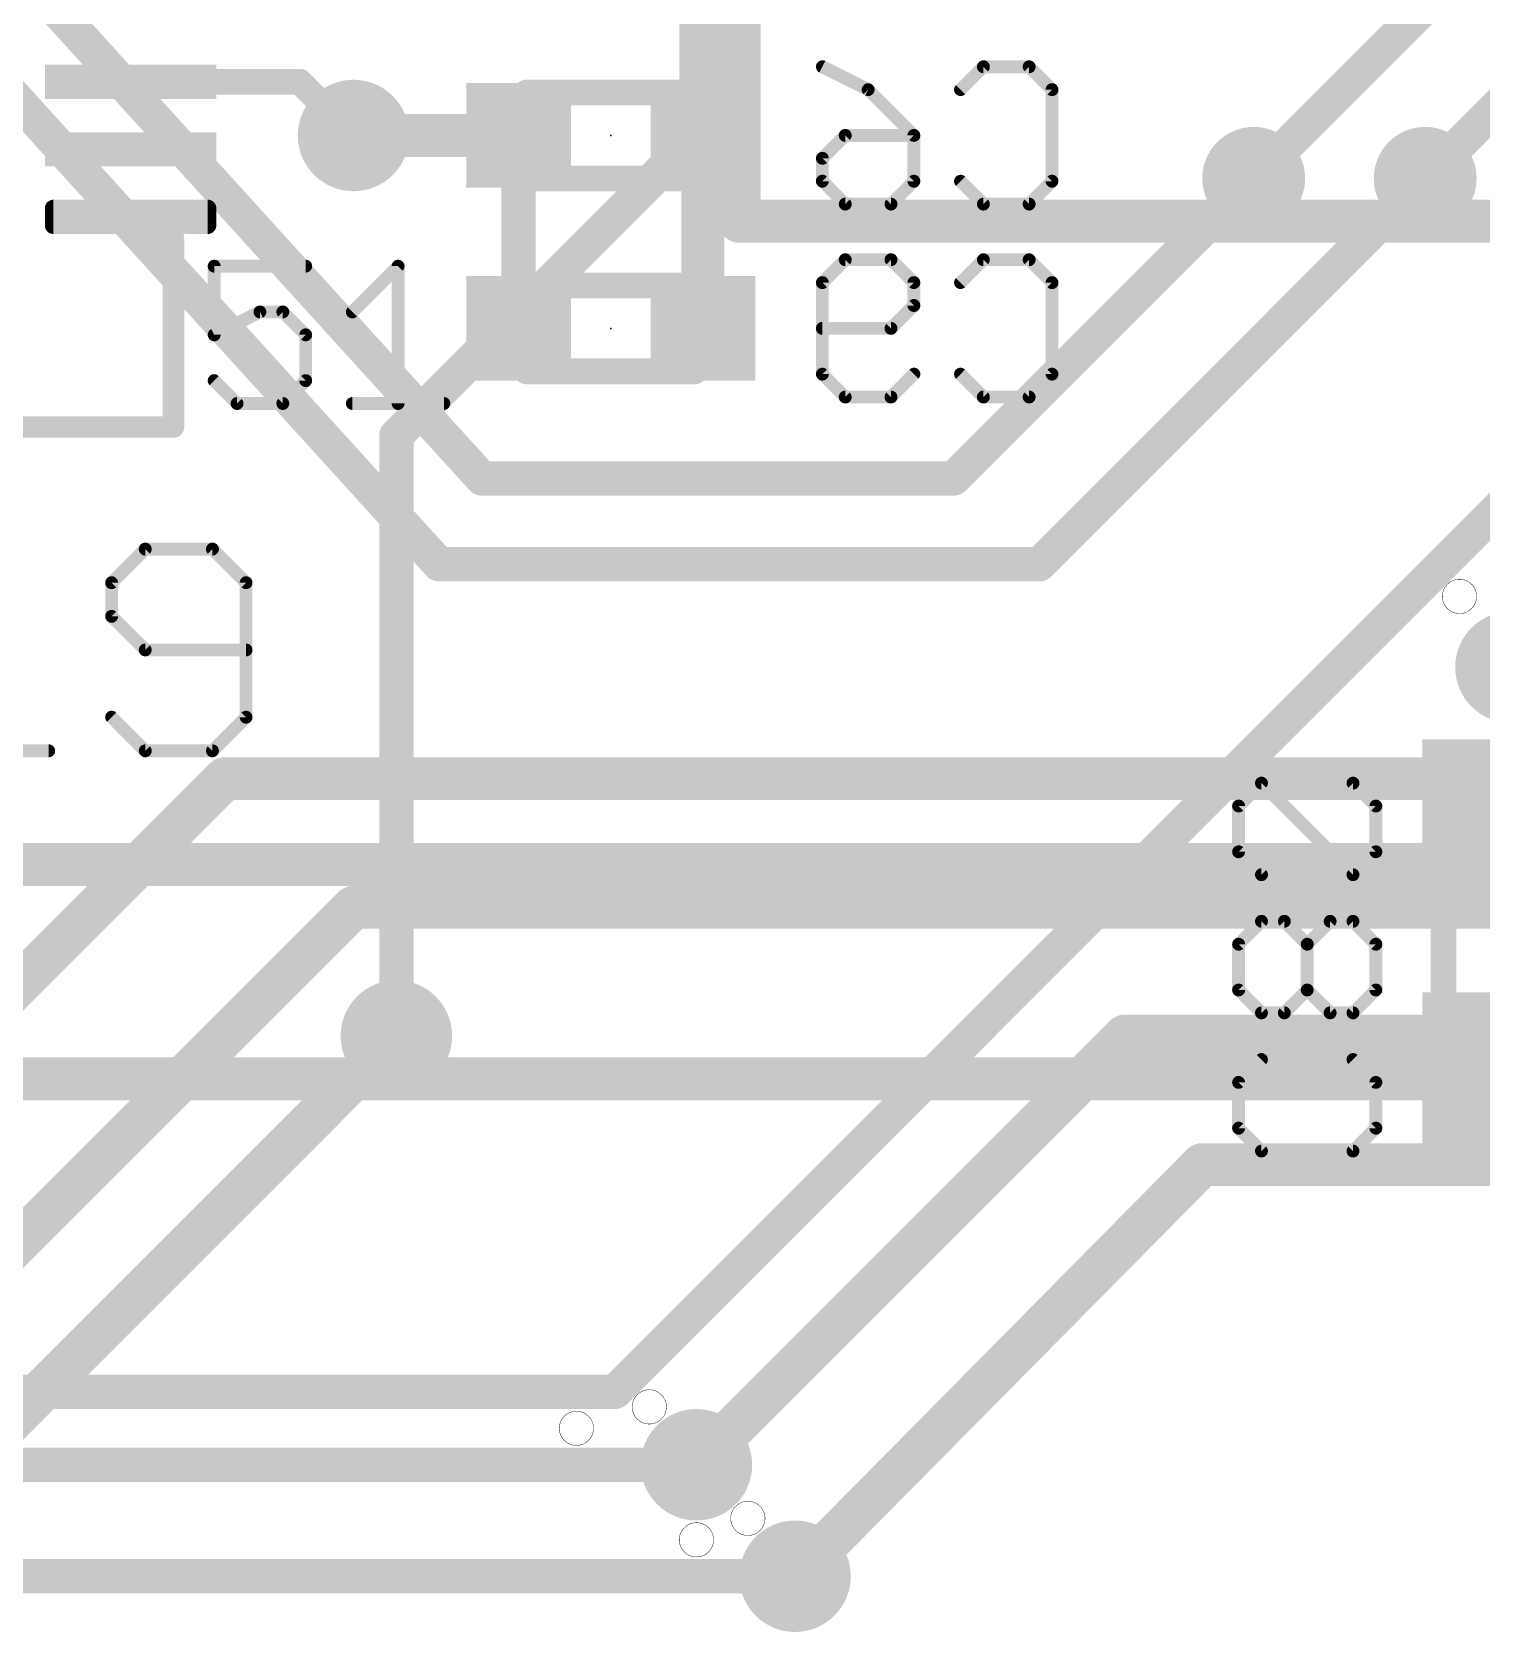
# Model space of a CAD drawing. Extents: x -18 to 144, y -21 to 125.
# Drawn here: x 60.58 to 69.16, y 56.41 to 65.89 of the extents above; entities that cross this region are included whole.
import ezdxf

# ---------------------------------------------------------------- set-up
doc = ezdxf.new("R2010")
doc.units = 0
for name, color, linetype in [('1', 251, 'CONTINUOUS'), ('114', 4, 'CONTINUOUS'), ('15', 251, 'CONTINUOUS'), ('16', 175, 'CONTINUOUS'), ('18', 82, 'CONTINUOUS'), ('21', 253, 'CONTINUOUS'), ('22', 251, 'CONTINUOUS'), ('24', 7, 'CONTINUOUS'), ('27', 251, 'CONTINUOUS'), ('28', 251, 'CONTINUOUS')]:
    doc.layers.add(name, color=color, linetype=linetype)

# ---------------------------------------------------------------- blocks, each defined once
blk = doc.blocks.new('RECT')
blk.add_solid([(-0.5, -0.5), (0.5, -0.5), (-0.5, 0.5), (0.5, 0.5)])
blk = doc.blocks.new('RECT32512X162560R50')
at = {"const_width": 0.0508}
blk.add_lwpolyline([(0.0762, -0.4572), (0.0762, 0.4572, 0.4142), (0.0508, 0.4826), (-0.0508, 0.4826, 0.4142), (-0.0762, 0.4572), (-0.0762, -0.4572, 0.4142), (-0.0508, -0.4826), (0.0508, -0.4826, 0.4142)], format="xyb", close=True, dxfattribs=at)
blk.add_solid([(-0.0635, -0.4699), (0.0635, -0.4699), (-0.0635, 0.4699), (0.0635, 0.4699)])
blk = doc.blocks.new('ROUNDV')
at = {"const_width": 0.5}
blk.add_lwpolyline([(0, -0.25, 1), (0, 0.25, 1), (0, -0.25)], format="xyb", dxfattribs=at)

msp = doc.modelspace()

# ---------------------------------------------------------------- linework, layer by layer
at = {"layer": '1'}
for points, const_width in [([(64.516, 67.818), (64.516, 65.278)], 0.2032), ([(62.166, 65.596), (61.1632, 65.596)], 0.1524), ([(62.484, 65.278), (62.166, 65.596)], 0.1524), ([(64.516, 65.278), (62.738, 63.5)], 0.2032), ([(64.0334, 57.8358), (70.7136, 64.516)], 0.2032), ([(62.738, 63.5), (62.738, 59.944)], 0.2032), ([(42.4434, 57.8358), (64.0334, 57.8358)], 0.2032), ([(42.164, 57.404), (64.516, 57.404)], 0.2032), ([(42.0624, 56.7436), (65.1002, 56.7436)], 0.2032)]:
    msp.add_lwpolyline(points, dxfattribs=dict(at, const_width=const_width))
for points, const_width in [([(61.1632, 65.6341, 1), (61.1632, 65.5579)], 0.0762), ([(62.1929, 65.6229, 1), (62.1391, 65.5691)], 0.0762), ([(62.166, 65.5579, 1), (62.166, 65.6341)], 0.0762), ([(62.4571, 65.2511, 1), (62.5109, 65.3049)], 0.0762), ([(64.4652, 65.278, 1), (64.5668, 65.278)], 0.1016), ([(64.5519, 65.2421, 1), (64.4801, 65.3139)], 0.1016), ([(62.7888, 63.5, 1), (62.6872, 63.5)], 0.1016), ([(62.7021, 63.5359, 1), (62.7739, 63.4641)], 0.1016), ([(62.6872, 59.944, 1), (62.7888, 59.944)], 0.1016), ([(63.9975, 57.8717, 1), (64.0693, 57.7999)], 0.1016), ([(64.0334, 57.785, 1), (64.0334, 57.8866)], 0.1016), ([(64.516, 57.3532, 1), (64.516, 57.4548)], 0.1016), ([(65.1002, 56.6928, 1), (65.1002, 56.7944)], 0.1016)]:
    msp.add_lwpolyline(points, format="xyb", dxfattribs=dict(at, const_width=const_width))
at = {"layer": '114', "const_width": 0.0025}
for points in [[(69.0372, 62.4459, 1), (69.0372, 62.6491, 1), (69.0372, 62.4459)], [(64.2366, 57.6453, 1), (64.2366, 57.8485, 1), (64.2366, 57.6453)], [(63.8048, 57.5183, 1), (63.8048, 57.7215, 1), (63.8048, 57.5183)], [(64.8208, 56.9849, 1), (64.8208, 57.1881, 1), (64.8208, 56.9849)], [(64.516, 56.8579, 1), (64.516, 57.0611, 1), (64.516, 56.8579)]]:
    msp.add_lwpolyline(points, format="xyb", dxfattribs=at)
at = {"layer": '15'}
for points, const_width in [([(64.77, 76.962), (64.77, 64.77)], 0.254), ([(67.818, 65.024), (70.358, 67.564)], 0.2032), ([(68.834, 65.024), (70.866, 67.056)], 0.2032), ([(64.77, 64.77), (85.09, 64.77)], 0.254), ([(77.47, 60.96), (46.99, 60.96)], 0.254), ([(45.72, 59.69), (76.2, 59.69)], 0.254)]:
    msp.add_lwpolyline(points, dxfattribs=dict(at, const_width=const_width))
for points, const_width in [([(67.7821, 65.0599, 1), (67.8539, 64.9881)], 0.1016), ([(68.7981, 65.0599, 1), (68.8699, 64.9881)], 0.1016), ([(64.77, 64.8335, 1), (64.77, 64.7065)], 0.127), ([(64.7065, 64.77, 1), (64.8335, 64.77)], 0.127)]:
    msp.add_lwpolyline(points, format="xyb", dxfattribs=dict(at, const_width=const_width))
at = {"layer": '16'}
for points, const_width in [([(64.5541, 66.421), (64.5541, 65.278)], 0.254), ([(63.246, 63.246), (60.706, 66.04)], 0.2032), ([(62.992, 62.738), (60.452, 65.532)], 0.2032), ([(63.4619, 65.278), (62.484, 65.278)], 0.254), ([(64.5541, 65.278), (64.5541, 64.135)], 0.254), ([(63.4619, 65.278), (63.4619, 64.135)], 0.2032), ([(67.818, 65.024), (66.04, 63.246)], 0.2032), ([(68.834, 65.024), (66.548, 62.738)], 0.2032), ([(66.04, 63.246), (63.246, 63.246)], 0.2032), ([(66.548, 62.738), (62.992, 62.738)], 0.2032), ([(61.722, 61.468), (58.7248, 58.4708)], 0.254), ([(77.47, 61.468), (61.722, 61.468)], 0.254), ([(59.7408, 57.9628), (62.484, 60.706)], 0.254), ([(62.484, 60.706), (84.836, 60.706)], 0.254), ([(62.738, 59.944), (60.2488, 57.4548)], 0.254), ([(64.516, 57.404), (67.056, 59.944)], 0.254), ([(67.056, 59.944), (77.47, 59.944)], 0.254), ([(65.1002, 56.7436), (67.5132, 59.182)], 0.254), ([(67.5132, 59.182), (76.962, 59.182)], 0.254)]:
    msp.add_lwpolyline(points, dxfattribs=dict(at, const_width=const_width))
for points, const_width in [([(62.484, 65.3415, 1), (62.484, 65.2145)], 0.127), ([(63.4619, 65.2145, 1), (63.4619, 65.3415)], 0.127), ([(64.6176, 65.278, 1), (64.4906, 65.278)], 0.127), ([(63.5127, 65.278, 1), (63.4111, 65.278)], 0.1016), ([(64.4906, 65.278, 1), (64.6176, 65.278)], 0.127), ([(67.8539, 64.9881, 1), (67.7821, 65.0599)], 0.1016), ([(68.8699, 64.9881, 1), (68.7981, 65.0599)], 0.1016), ([(63.4111, 64.135, 1), (63.5127, 64.135)], 0.1016), ([(64.4906, 64.135, 1), (64.6176, 64.135)], 0.127), ([(63.246, 63.2968, 1), (63.246, 63.1952)], 0.1016), ([(63.2084, 63.2118, 1), (63.2836, 63.2802)], 0.1016), ([(66.0041, 63.2819, 1), (66.0759, 63.2101)], 0.1016), ([(66.04, 63.1952, 1), (66.04, 63.2968)], 0.1016), ([(62.992, 62.7888, 1), (62.992, 62.6872)], 0.1016), ([(66.548, 62.6872, 1), (66.548, 62.7888)], 0.1016), ([(62.9544, 62.7038, 1), (63.0296, 62.7722)], 0.1016), ([(66.5121, 62.7739, 1), (66.5839, 62.7021)], 0.1016), ([(61.722, 61.5315, 1), (61.722, 61.4045)], 0.127), ([(61.7669, 61.4231, 1), (61.6771, 61.5129)], 0.127), ([(62.484, 60.7695, 1), (62.484, 60.6425)], 0.127), ([(62.5289, 60.6611, 1), (62.4391, 60.7509)], 0.127), ([(62.7829, 59.8991, 1), (62.6931, 59.9889)], 0.127), ([(67.056, 60.0075, 1), (67.056, 59.8805)], 0.127), ([(67.1009, 59.8991, 1), (67.0111, 59.9889)], 0.127), ([(67.5132, 59.2455, 1), (67.5132, 59.1185)], 0.127), ([(67.5583, 59.1373, 1), (67.4681, 59.2267)], 0.127), ([(64.4711, 57.4489, 1), (64.5609, 57.3591)], 0.127), ([(65.0551, 56.7883, 1), (65.1453, 56.6989)], 0.127)]:
    msp.add_lwpolyline(points, format="xyb", dxfattribs=dict(at, const_width=const_width))
at = {"layer": '21'}
for points, const_width in [([(61.449, 64.6684, 1), (61.3854, 64.6684)], 0.0635), ([(61.6776, 64.504, 1), (61.6395, 64.504)], 0.0381), ([(61.6585, 64.523, 1), (61.6585, 64.4849)], 0.0381), ([(62.2008, 64.4849, 1), (62.2008, 64.523)], 0.0381), ([(62.7673, 64.504, 1), (62.7292, 64.504)], 0.0381), ([(62.7617, 64.4905, 1), (62.7348, 64.5175)], 0.0381), ([(61.9297, 64.2519, 1), (61.9297, 64.2138)], 0.0381), ([(61.9382, 64.2158, 1), (61.9211, 64.2499)], 0.0381), ([(62.0787, 64.2463, 1), (62.0518, 64.2194)], 0.0381), ([(62.0652, 64.2138, 1), (62.0652, 64.2519)], 0.0381), ([(62.4636, 64.2463, 1), (62.4905, 64.2194)], 0.0381), ([(61.65, 64.1143, 1), (61.667, 64.0802)], 0.0381), ([(61.6395, 64.0972, 1), (61.6776, 64.0972)], 0.0381), ([(62.2199, 64.0972, 1), (62.1818, 64.0972)], 0.0381), ([(62.1874, 64.0838, 1), (62.2143, 64.1107)], 0.0381), ([(61.672, 63.8396, 1), (61.645, 63.8126)], 0.0381), ([(62.1818, 63.8261, 1), (62.2199, 63.8261)], 0.0381), ([(62.2143, 63.8126, 1), (62.1874, 63.8396)], 0.0381), ([(61.7941, 63.7096, 1), (61.7941, 63.6715)], 0.0381), ([(61.7806, 63.677, 1), (61.8076, 63.704)], 0.0381), ([(62.0518, 63.704, 1), (62.0787, 63.677)], 0.0381), ([(62.0652, 63.6715, 1), (62.0652, 63.7096)], 0.0381), ([(62.4771, 63.7096, 1), (62.4771, 63.6715)], 0.0381), ([(62.7292, 63.6905, 1), (62.7673, 63.6905)], 0.0381), ([(63.0194, 63.6715, 1), (63.0194, 63.7096)], 0.0381), ([(61.4172, 63.5191, 1), (61.4172, 63.5826)], 0.0635), ([(61.3854, 63.5508, 1), (61.449, 63.5508)], 0.0635), ([(68.942, 61.2901, 1), (68.942, 61.2139)], 0.0762), ([(68.9801, 61.252, 1), (68.9039, 61.252)], 0.0762), ([(68.942, 59.6901, 1), (68.942, 59.6139)], 0.0762), ([(68.9039, 59.652, 1), (68.9801, 59.652)], 0.0762)]:
    msp.add_lwpolyline(points, format="xyb", dxfattribs=dict(at, const_width=const_width))
for points, const_width in [([(61.4172, 64.6684), (61.4172, 63.5508)], 0.127), ([(62.2008, 64.504), (61.6585, 64.504)], 0.0762), ([(61.6585, 64.504), (61.6585, 64.0972)], 0.0762), ([(62.4771, 64.2328), (62.7482, 64.504)], 0.0762), ([(62.7482, 64.504), (62.7482, 63.6905)], 0.0762), ([(61.6585, 64.0972), (61.9297, 64.2328)], 0.0762), ([(61.9297, 64.2328), (62.0652, 64.2328)], 0.0762), ([(62.0652, 64.2328), (62.2008, 64.0972)], 0.0762), ([(62.2008, 64.0972), (62.2008, 63.8261)], 0.0762), ([(61.7941, 63.6905), (61.6585, 63.8261)], 0.0762), ([(62.2008, 63.8261), (62.0652, 63.6905)], 0.0762), ([(62.0652, 63.6905), (61.7941, 63.6905)], 0.0762), ([(62.4771, 63.6905), (63.0194, 63.6905)], 0.0762), ([(61.4172, 63.5508), (60.2996, 63.5508)], 0.127), ([(69.742, 61.252), (68.942, 61.252)], 0.1524), ([(68.942, 61.252), (68.942, 59.652)], 0.1524), ([(68.942, 59.652), (69.742, 59.652)], 0.1524)]:
    msp.add_lwpolyline(points, dxfattribs=dict(at, const_width=const_width))
at = {"layer": '22', "const_width": 0.1524}
for points in [[(63.508, 65.532), (64.508, 65.532)], [(64.508, 65.024), (63.508, 65.024)], [(63.508, 64.389), (64.508, 64.389)], [(64.508, 63.881), (63.508, 63.881)]]:
    msp.add_lwpolyline(points, dxfattribs=at)
at = {"layer": '22', "const_width": 0.0762}
for points in [[(63.508, 65.5701, 1), (63.508, 65.4939)], [(64.508, 65.4939, 1), (64.508, 65.5701)], [(63.508, 65.0621, 1), (63.508, 64.9859)], [(64.508, 64.9859, 1), (64.508, 65.0621)], [(63.508, 64.4271, 1), (63.508, 64.3509)], [(64.508, 64.3509, 1), (64.508, 64.4271)], [(63.508, 63.9191, 1), (63.508, 63.8429)], [(64.508, 63.8429, 1), (64.508, 63.9191)]]:
    msp.add_lwpolyline(points, format="xyb", dxfattribs=at)
at = {"layer": '24'}
for p in [(64.008, 65.278), (64.008, 64.135)]:
    msp.add_point(p, dxfattribs=at)
at = {"layer": '27', "const_width": 0.0762}
for points in [[(61.25, 62.8279), (61.0509, 62.6288)], [(61.6483, 62.8279), (61.25, 62.8279)], [(61.8474, 62.6288), (61.6483, 62.8279)], [(61.0509, 62.6288), (61.0509, 62.4296)], [(61.8474, 61.8322), (61.8474, 62.6288)], [(61.0509, 62.4296), (61.25, 62.2305)], [(61.25, 62.2305), (61.8474, 62.2305)], [(61.0509, 61.8322), (61.25, 61.6331)], [(61.6483, 61.6331), (61.8474, 61.8322)], [(59.8815, 61.6331), (60.678, 61.6331)], [(61.25, 61.6331), (61.6483, 61.6331)], [(67.7284, 61.3061), (67.864, 61.4417)], [(67.864, 61.4417), (68.4063, 61.4417)], [(68.4063, 60.8994), (67.864, 61.4417)], [(68.4063, 61.4417), (68.5419, 61.3061)], [(67.7284, 61.035), (67.7284, 61.3061)], [(68.5419, 61.3061), (68.5419, 61.035)], [(67.864, 60.8994), (67.7284, 61.035)], [(68.5419, 61.035), (68.4063, 60.8994)], [(68.4063, 60.8994), (67.864, 60.8994)], [(67.7284, 60.4876), (67.864, 60.6231)], [(67.864, 60.6231), (67.9996, 60.6231)], [(67.9996, 60.6231), (68.1352, 60.4876)], [(68.1352, 60.4876), (68.2707, 60.6231)], [(68.2707, 60.6231), (68.4063, 60.6231)], [(68.4063, 60.6231), (68.5419, 60.4876)], [(67.7284, 60.2164), (67.7284, 60.4876)], [(68.1352, 60.2164), (68.1352, 60.4876)], [(68.5419, 60.4876), (68.5419, 60.2164)], [(67.864, 60.0808), (67.7284, 60.2164)], [(68.1352, 60.2164), (67.9996, 60.0808)], [(68.2707, 60.0808), (68.1352, 60.2164)], [(68.5419, 60.2164), (68.4063, 60.0808)], [(67.9996, 60.0808), (67.864, 60.0808)], [(68.4063, 60.0808), (68.2707, 60.0808)], [(67.864, 59.8046), (67.7284, 59.669)], [(68.5419, 59.669), (68.4063, 59.8046)], [(67.7284, 59.669), (67.7284, 59.3978)], [(68.5419, 59.3978), (68.5419, 59.669)], [(67.7284, 59.3978), (67.864, 59.2622)], [(68.4063, 59.2622), (68.5419, 59.3978)], [(67.864, 59.2622), (68.4063, 59.2622)]]:
    msp.add_lwpolyline(points, dxfattribs=at)
at = {"layer": '27', "const_width": 0.0381}
for points in [[(61.25, 62.847, 1), (61.25, 62.8089)], [(61.2635, 62.8144, 1), (61.2366, 62.8414)], [(61.6618, 62.8414, 1), (61.6348, 62.8144)], [(61.6483, 62.8089, 1), (61.6483, 62.847)], [(61.0699, 62.6288, 1), (61.0318, 62.6288)], [(61.0374, 62.6423, 1), (61.0644, 62.6153)], [(61.8665, 62.6288, 1), (61.8284, 62.6288)], [(61.834, 62.6153, 1), (61.8609, 62.6423)], [(61.0644, 62.4431, 1), (61.0374, 62.4162)], [(61.0318, 62.4296, 1), (61.0699, 62.4296)], [(61.25, 62.2496, 1), (61.25, 62.2115)], [(61.8474, 62.2115, 1), (61.8474, 62.2496)], [(61.2366, 62.217, 1), (61.2635, 62.244)], [(61.0644, 61.8457, 1), (61.0374, 61.8188)], [(61.8284, 61.8322, 1), (61.8665, 61.8322)], [(61.8609, 61.8188, 1), (61.834, 61.8457)], [(60.678, 61.6141, 1), (60.678, 61.6522)], [(61.25, 61.6522, 1), (61.25, 61.6141)], [(61.2366, 61.6196, 1), (61.2635, 61.6466)], [(61.6348, 61.6466, 1), (61.6618, 61.6196)], [(61.6483, 61.6141, 1), (61.6483, 61.6522)], [(67.864, 61.4608, 1), (67.864, 61.4227)], [(67.8775, 61.4552, 1), (67.8505, 61.4282)], [(67.8775, 61.4282, 1), (67.8505, 61.4552)], [(68.4198, 61.4552, 1), (68.3928, 61.4282)], [(68.4063, 61.4227, 1), (68.4063, 61.4608)], [(67.7149, 61.3196, 1), (67.7419, 61.2927)], [(67.7475, 61.3061, 1), (67.7094, 61.3061)], [(68.5609, 61.3061, 1), (68.5229, 61.3061)], [(68.5284, 61.2927, 1), (68.5554, 61.3196)], [(67.7419, 61.0484, 1), (67.7149, 61.0215)], [(67.7094, 61.035, 1), (67.7475, 61.035)], [(68.5229, 61.035, 1), (68.5609, 61.035)], [(68.5554, 61.0215, 1), (68.5284, 61.0484)], [(67.864, 60.9184, 1), (67.864, 60.8803)], [(67.8505, 60.8859, 1), (67.8775, 60.9129)], [(68.3928, 60.9129, 1), (68.4198, 60.8859)], [(68.3928, 60.8859, 1), (68.4198, 60.9129)], [(68.4063, 60.8803, 1), (68.4063, 60.9184)], [(67.864, 60.6422, 1), (67.864, 60.6041)], [(67.8775, 60.6097, 1), (67.8505, 60.6366)], [(68.013, 60.6366, 1), (67.9861, 60.6097)], [(67.9996, 60.6041, 1), (67.9996, 60.6422)], [(68.2707, 60.6422, 1), (68.2707, 60.6041)], [(68.2842, 60.6097, 1), (68.2573, 60.6366)], [(68.4198, 60.6366, 1), (68.3928, 60.6097)], [(68.4063, 60.6041, 1), (68.4063, 60.6422)], [(67.7149, 60.501, 1), (67.7419, 60.4741)], [(67.7475, 60.4876, 1), (67.7094, 60.4876)], [(68.1542, 60.4876, 1), (68.1161, 60.4876)], [(68.1217, 60.501, 1), (68.1486, 60.4741)], [(68.1217, 60.4741, 1), (68.1486, 60.501)], [(68.5609, 60.4876, 1), (68.5229, 60.4876)], [(68.5284, 60.4741, 1), (68.5554, 60.501)], [(67.7419, 60.2299, 1), (67.7149, 60.2029)], [(67.7094, 60.2164, 1), (67.7475, 60.2164)], [(68.1486, 60.2299, 1), (68.1217, 60.2029)], [(68.1161, 60.2164, 1), (68.1542, 60.2164)], [(68.1486, 60.2029, 1), (68.1217, 60.2299)], [(68.5229, 60.2164, 1), (68.5609, 60.2164)], [(68.5554, 60.2029, 1), (68.5284, 60.2299)], [(67.864, 60.0999, 1), (67.864, 60.0618)], [(67.8505, 60.0673, 1), (67.8775, 60.0943)], [(67.9861, 60.0943, 1), (68.013, 60.0673)], [(67.9996, 60.0618, 1), (67.9996, 60.0999)], [(68.2707, 60.0999, 1), (68.2707, 60.0618)], [(68.2573, 60.0673, 1), (68.2842, 60.0943)], [(68.3928, 60.0943, 1), (68.4198, 60.0673)], [(68.4063, 60.0618, 1), (68.4063, 60.0999)], [(67.8775, 59.7911, 1), (67.8505, 59.818)], [(68.4198, 59.818, 1), (68.3928, 59.7911)], [(67.7149, 59.6824, 1), (67.7419, 59.6555)], [(67.7475, 59.669, 1), (67.7094, 59.669)], [(68.5609, 59.669, 1), (68.5229, 59.669)], [(68.5284, 59.6555, 1), (68.5554, 59.6824)], [(67.7419, 59.4113, 1), (67.7149, 59.3843)], [(68.5554, 59.3843, 1), (68.5284, 59.4113)], [(67.7094, 59.3978, 1), (67.7475, 59.3978)], [(68.5229, 59.3978, 1), (68.5609, 59.3978)], [(67.864, 59.2813, 1), (67.864, 59.2432)], [(67.8505, 59.2488, 1), (67.8775, 59.2757)], [(68.3928, 59.2757, 1), (68.4198, 59.2488)], [(68.4063, 59.2432, 1), (68.4063, 59.2813)]]:
    msp.add_lwpolyline(points, format="xyb", dxfattribs=at)
at = {"layer": '28', "const_width": 0.0762}
for points in [[(65.2622, 65.6851), (65.5333, 65.5495)], [(66.0807, 65.5495), (66.2163, 65.6851)], [(66.2163, 65.6851), (66.4875, 65.6851)], [(66.4875, 65.6851), (66.6231, 65.5495)], [(65.5333, 65.5495), (65.8045, 65.2783)], [(66.6231, 65.5495), (66.6231, 65.0072)], [(65.2622, 65.1428), (65.3977, 65.2783)], [(65.3977, 65.2783), (65.8045, 65.2783)], [(65.8045, 65.2783), (65.8045, 65.0072)], [(65.2622, 65.0072), (65.2622, 65.1428)], [(65.3977, 64.8716), (65.2622, 65.0072)], [(65.8045, 65.0072), (65.6689, 64.8716)], [(66.2163, 64.8716), (66.0807, 65.0072)], [(66.6231, 65.0072), (66.4875, 64.8716)], [(65.6689, 64.8716), (65.3977, 64.8716)], [(66.4875, 64.8716), (66.2163, 64.8716)], [(65.2622, 64.4065), (65.3977, 64.5421)], [(65.3977, 64.5421), (65.6689, 64.5421)], [(65.6689, 64.5421), (65.8045, 64.4065)], [(66.0807, 64.4065), (66.2163, 64.5421)], [(66.2163, 64.5421), (66.4875, 64.5421)], [(66.4875, 64.5421), (66.6231, 64.4065)], [(65.2622, 63.8642), (65.2622, 64.4065)], [(65.8045, 64.4065), (65.8045, 64.2709)], [(66.6231, 64.4065), (66.6231, 63.8642)], [(65.8045, 64.2709), (65.6689, 64.1353)], [(65.6689, 64.1353), (65.2622, 64.1353)], [(65.3977, 63.7286), (65.2622, 63.8642)], [(65.8045, 63.8642), (65.6689, 63.7286)], [(66.2163, 63.7286), (66.0807, 63.8642)], [(66.6231, 63.8642), (66.4875, 63.7286)], [(65.6689, 63.7286), (65.3977, 63.7286)], [(66.4875, 63.7286), (66.2163, 63.7286)]]:
    msp.add_lwpolyline(points, dxfattribs=at)
at = {"layer": '28', "const_width": 0.0381}
for points in [[(65.2707, 65.7021, 1), (65.2536, 65.6681)], [(66.2163, 65.7041, 1), (66.2163, 65.666)], [(66.2298, 65.6716, 1), (66.2028, 65.6986)], [(66.5009, 65.6986, 1), (66.474, 65.6716)], [(66.4875, 65.666, 1), (66.4875, 65.7041)], [(65.5468, 65.563, 1), (65.5198, 65.536)], [(65.5248, 65.5325, 1), (65.5418, 65.5666)], [(66.6421, 65.5495, 1), (66.604, 65.5495)], [(66.0673, 65.563, 1), (66.0942, 65.536)], [(66.6096, 65.536, 1), (66.6365, 65.563)], [(65.3977, 65.2974, 1), (65.3977, 65.2593)], [(65.4112, 65.2649, 1), (65.3843, 65.2918)], [(65.8235, 65.2783, 1), (65.7854, 65.2783)], [(65.791, 65.2649, 1), (65.8179, 65.2918)], [(65.8045, 65.2593, 1), (65.8045, 65.2974)], [(65.2812, 65.1428, 1), (65.2431, 65.1428)], [(65.2487, 65.1562, 1), (65.2756, 65.1293)], [(65.2756, 65.0207, 1), (65.2487, 64.9937)], [(65.2431, 65.0072, 1), (65.2812, 65.0072)], [(65.7854, 65.0072, 1), (65.8235, 65.0072)], [(65.8179, 64.9937, 1), (65.791, 65.0207)], [(66.0942, 65.0207, 1), (66.0673, 64.9937)], [(66.604, 65.0072, 1), (66.6421, 65.0072)], [(66.6365, 64.9937, 1), (66.6096, 65.0207)], [(65.3977, 64.8906, 1), (65.3977, 64.8526)], [(65.3843, 64.8581, 1), (65.4112, 64.8851)], [(65.6554, 64.8851, 1), (65.6824, 64.8581)], [(65.6689, 64.8526, 1), (65.6689, 64.8906)], [(66.2163, 64.8906, 1), (66.2163, 64.8526)], [(66.2028, 64.8581, 1), (66.2298, 64.8851)], [(66.474, 64.8851, 1), (66.5009, 64.8581)], [(66.4875, 64.8526, 1), (66.4875, 64.8906)], [(65.3977, 64.5611, 1), (65.3977, 64.523)], [(65.4112, 64.5286, 1), (65.3843, 64.5556)], [(65.6824, 64.5556, 1), (65.6554, 64.5286)], [(65.6689, 64.523, 1), (65.6689, 64.5611)], [(66.2163, 64.5611, 1), (66.2163, 64.523)], [(66.2298, 64.5286, 1), (66.2028, 64.5556)], [(66.5009, 64.5556, 1), (66.474, 64.5286)], [(66.4875, 64.523, 1), (66.4875, 64.5611)], [(65.2487, 64.42, 1), (65.2756, 64.393)], [(65.2812, 64.4065, 1), (65.2431, 64.4065)], [(65.8235, 64.4065, 1), (65.7854, 64.4065)], [(65.791, 64.393, 1), (65.8179, 64.42)], [(66.0673, 64.42, 1), (66.0942, 64.393)], [(66.6421, 64.4065, 1), (66.604, 64.4065)], [(66.6096, 64.393, 1), (66.6365, 64.42)], [(65.7854, 64.2709, 1), (65.8235, 64.2709)], [(65.8179, 64.2575, 1), (65.791, 64.2844)], [(65.2622, 64.1544, 1), (65.2622, 64.1163)], [(65.6554, 64.1488, 1), (65.6824, 64.1219)], [(65.6689, 64.1163, 1), (65.6689, 64.1544)], [(65.2756, 63.8777, 1), (65.2487, 63.8507)], [(65.2431, 63.8642, 1), (65.2812, 63.8642)], [(65.8179, 63.8507, 1), (65.791, 63.8777)], [(66.0942, 63.8777, 1), (66.0673, 63.8507)], [(66.604, 63.8642, 1), (66.6421, 63.8642)], [(66.6365, 63.8507, 1), (66.6096, 63.8777)], [(65.3977, 63.7477, 1), (65.3977, 63.7096)], [(65.3843, 63.7151, 1), (65.4112, 63.7421)], [(65.6554, 63.7421, 1), (65.6824, 63.7151)], [(65.6689, 63.7096, 1), (65.6689, 63.7477)], [(66.2163, 63.7477, 1), (66.2163, 63.7096)], [(66.2028, 63.7151, 1), (66.2298, 63.7421)], [(66.474, 63.7421, 1), (66.5009, 63.7151)], [(66.4875, 63.7096, 1), (66.4875, 63.7477)]]:
    msp.add_lwpolyline(points, format="xyb", dxfattribs=at)

# ---------------------------------------------------------------- block references
at = {"layer": '1', "xscale": 0.2032, "yscale": 1.016, "rotation": 270}
for p in [(61.1632, 65.596), (61.1632, 65.196)]:
    msp.add_blockref('RECT', p, dxfattribs=at)
at = {"layer": '1', "rotation": 270}
msp.add_blockref('RECT32512X162560R50', (61.1632, 64.796), dxfattribs=at)
at = {"layer": '1', "yscale": 1.05, "rotation": 90}
for p in [(69.342, 61.202), (69.342, 59.702)]:
    msp.add_blockref('RECT', p, dxfattribs=at)
at = {"layer": '16', "xscale": 0.62, "yscale": 0.62}
for p in [(63.4619, 65.278), (64.5541, 65.278), (63.4619, 64.135), (64.5541, 64.135)]:
    msp.add_blockref('RECT', p, dxfattribs=at)
at = {"layer": '18'}
for p, xscale, yscale in [((62.484, 65.278), 0.6604, 0.6604), ((62.484, 65.278), 0.6604, 0.6604), ((62.484, 65.278), 0.6604, 0.6604), ((62.484, 65.278), 0.6604, 0.6604), ((67.818, 65.024), 0.6096, 0.6096), ((67.818, 65.024), 0.6096, 0.6096), ((67.818, 65.024), 0.6096, 0.6096), ((67.818, 65.024), 0.6096, 0.6096), ((68.834, 65.024), 0.6096, 0.6096), ((68.834, 65.024), 0.6096, 0.6096), ((68.834, 65.024), 0.6096, 0.6096), ((68.834, 65.024), 0.6096, 0.6096), ((69.342, 62.1284), 0.6604, 0.6604), ((69.342, 62.1284), 0.6604, 0.6604), ((69.342, 62.1284), 0.6604, 0.6604), ((69.342, 62.1284), 0.6604, 0.6604), ((62.738, 59.944), 0.6604, 0.6604), ((62.738, 59.944), 0.6604, 0.6604), ((62.738, 59.944), 0.6604, 0.6604), ((62.738, 59.944), 0.6604, 0.6604), ((64.516, 57.404), 0.6604, 0.6604), ((64.516, 57.404), 0.6604, 0.6604), ((64.516, 57.404), 0.6604, 0.6604), ((64.516, 57.404), 0.6604, 0.6604), ((65.1002, 56.7436), 0.6604, 0.6604), ((65.1002, 56.7436), 0.6604, 0.6604), ((65.1002, 56.7436), 0.6604, 0.6604), ((65.1002, 56.7436), 0.6604, 0.6604)]:
    msp.add_blockref('ROUNDV', p, dxfattribs=dict(at, xscale=xscale, yscale=yscale))

doc.saveas('drawing.dxf')
